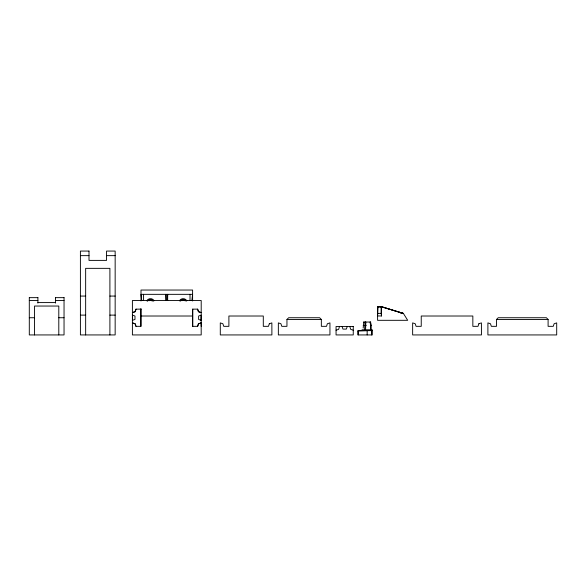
<?xml version="1.0" encoding="UTF-8"?>
<svg xmlns="http://www.w3.org/2000/svg" width="586" height="586" viewBox="0 0 586 586"><rect width="100%" height="100%" fill="white"/><g stroke="black" fill="none" stroke-linecap="round" stroke-linejoin="round"><path stroke-width="0.88" d="M167.406 300.611L167.662 294.34L167.662 300.611M365.576 329.779L365.825 322.036M191.849 300.611L192.604 294.34L140.999 294.34L141.753 300.611M364.595 329.779L365.005 322.036M378.021 306.954L377.589 315.957L381.545 315.957L381.545 306.786L403.388 313.437L407.688 320.315L377.589 320.315L377.589 306.786L381.889 306.786L403.388 313.437L400.699 312.924M363.166 328.057L363.803 322.036M339.499 326.505L338.635 329.347L336.056 330.204M136.099 309.137L135.234 311.715L132.399 312.572L134.978 311.715L135.835 309.137L140.999 309.137M197.504 326.336L198.361 323.758L201.203 322.893M347.234 326.505L346.377 329.09L342.935 329.09L342.078 326.505M286.95 319.458L288.671 317.737L319.634 317.737L321.348 319.458L321.348 326.336L326.512 326.336L327.369 323.758L329.947 322.893L329.947 334.936L278.35 334.936L278.35 322.893L280.928 323.758L281.785 326.336L286.95 326.336L286.95 319.458L321.348 319.458M496.496 319.458L498.217 317.737L546.379 317.737L548.1 319.458L548.1 326.336L553.257 326.336L554.122 323.758L556.7 322.893L556.7 334.936L487.896 334.936L487.896 322.893L490.475 323.758L491.339 326.336L496.496 326.336L496.496 319.458L548.1 319.458M132.399 320.315L134.978 319.458L134.978 316.015L132.399 315.151M201.203 315.151L198.617 316.015L198.617 319.487L201.203 320.315M80.407 255.643L89.006 255.643M106.549 255.643L115.156 255.643M80.407 296.069L85.651 296.069M109.904 296.069L115.156 296.069M29.3 297.651L37.9 297.651M55.443 297.651L64.042 297.651M29.3 300.53L37.9 300.53M55.443 300.53L64.042 300.53M37.9 302.588L55.443 302.588M377.589 306.954L381.545 306.954M378.021 313.378L381.112 313.378L381.545 315.957M80.407 315.114L85.651 315.114M109.904 315.114L115.156 315.114M140.999 316.015L192.604 316.015M29.3 317.737L34.545 317.737M58.798 317.737L64.042 317.737M363.576 322.036L370.748 322.036M363.166 325.472L363.708 325.472M364.595 325.472L366.213 325.472M370.059 322.036L370.608 325.472L371.158 325.472L371.158 329.779M362.002 329.779L372.322 329.779M357.987 330.98L367.334 330.636M400.699 312.909L403.388 313.437L381.545 306.786M353.255 330.204L350.677 329.347L349.82 326.505M197.504 309.137L198.361 311.715L201.203 312.572L198.617 311.715L197.76 309.137L192.604 309.137L192.604 326.336L197.76 326.336L198.617 323.758L201.166 322.893L201.203 334.936L132.399 334.936L132.399 300.53L201.203 300.53L201.203 326.336M136.099 326.336L135.234 323.758L132.399 322.893L134.978 323.758L135.835 326.336L140.999 326.336L140.999 308.675M371.158 325.472L370.52 322.036L370.806 325.472M365.334 322.036L365.627 325.472M166.19 300.611L165.941 294.34L165.941 300.611M381.889 306.786L381.889 307.174M381.112 306.954L381.112 313.378M371.517 330.636L371.517 334.936M370.608 325.472L370.608 329.779M367.158 330.98L367.158 334.936M358.163 330.98L358.163 334.936M201.027 316.359L201.027 320.315M192.772 309.137L192.772 326.336M192.604 300.984L192.604 290.041L140.999 290.041L140.999 300.984M190.018 294.34L190.018 300.611M143.577 294.34L143.577 300.611M140.823 309.137L140.823 326.336M132.568 316.616L132.568 319.714M109.904 334.936L109.904 268.351L85.651 268.351L85.651 334.936M64.042 297.615L64.042 334.936L29.3 334.936L29.3 297.615M58.798 334.936L58.798 306.046L34.545 306.046L34.545 334.936M55.443 297.615L55.443 303.109M37.9 297.615L37.9 303.109M149.144 300.721A2.578 2.578 0 0 1 152.265 301.094M181.85 300.706A2.578 2.578 0 0 1 184.429 300.706M147.452 301.248A3.45 3.45 0 0 1 153.422 301.182M180.151 301.219A3.45 3.45 0 0 1 186.128 301.219M146.698 300.823A4.314 4.314 0 0 1 154.169 300.743M179.404 300.786A4.314 4.314 0 0 1 186.875 300.786M269.318 323.758L268.454 326.336L263.297 326.336L263.297 316.015L228.892 316.015L228.892 326.336L223.735 326.336L222.878 323.758L220.292 322.893L220.292 334.936L271.897 334.936L271.86 322.893L269.318 323.758M478.865 323.758L478.008 326.336L472.843 326.336L472.843 316.015L421.239 316.015L421.239 326.336L416.082 326.336L415.225 323.758L412.639 322.893L412.639 334.936L481.443 334.936L481.406 322.893L478.865 323.758M89.006 251.064L80.407 251.064L80.407 334.936L115.156 334.936L115.156 251.064L106.549 251.064L106.549 260.389L89.006 260.389L89.006 251.064M353.255 326.505L336.056 326.505L336.056 334.936L353.255 334.936L353.255 326.505M372.322 330.636L357.987 330.636L357.987 334.936L372.322 334.936L372.322 330.636"/></g></svg>
